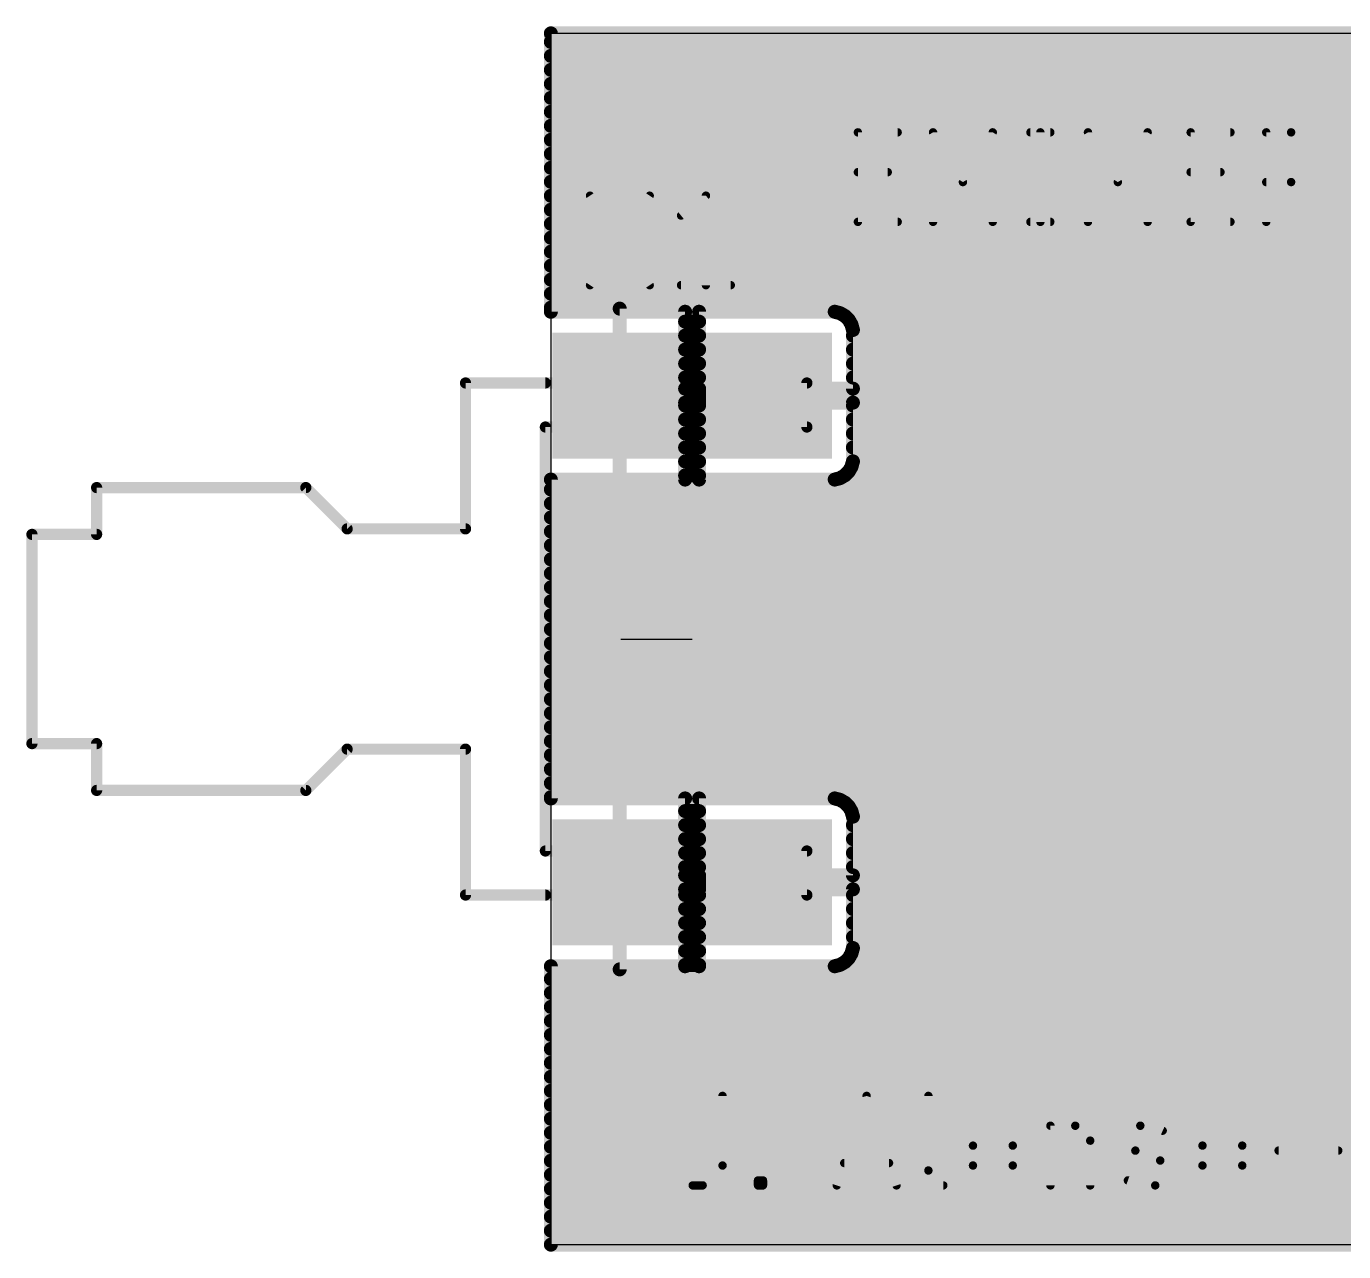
# Model space of a CAD drawing. Extents: x -9.5 to 75.5, y -0.1 to 22.1.
# Drawn here: x -9.53 to 14.4, y -0.13 to 22.13 of the extents above; entities that cross this region are included whole.
import ezdxf

# ---------------------------------------------------------------- set-up
doc = ezdxf.new("R2010")
doc.units = 0
for name, color, linetype in [('1', 12, 'CONTINUOUS'), ('16', 132, 'CONTINUOUS'), ('19', 53, 'CONTINUOUS'), ('20', 31, 'CONTINUOUS'), ('21', 253, 'CONTINUOUS'), ('23', 53, 'CONTINUOUS'), ('25', 253, 'CONTINUOUS'), ('51', 253, 'CONTINUOUS')]:
    doc.layers.add(name, color=color, linetype=linetype)

# ---------------------------------------------------------------- blocks, each defined once
blk = doc.blocks.new('RECT')
blk.add_solid([(-0.5, -0.5), (0.5, -0.5), (-0.5, 0.5), (0.5, 0.5)])

msp = doc.modelspace()

# ---------------------------------------------------------------- linework, layer by layer
at = {"layer": '1', "const_width": 1.5}
msp.add_lwpolyline([(1, 11), (65, 11)], dxfattribs=at)
at = {"layer": '1', "const_width": 0.75}
msp.add_lwpolyline([(1, 11.375, 1), (1, 10.625)], format="xyb", dxfattribs=at)
at = {"layer": '16', "const_width": 0.254}
for points in [[(0, 16.9436), (0, 22)], [(0, 22), (66, 22)], [(0, 21.844), (66, 21.844)], [(0, 21.59), (66, 21.59)], [(0, 21.336), (32.5093, 21.336)], [(0, 21.082), (32.1483, 21.082)], [(0, 20.828), (31.7874, 20.828)], [(0, 20.574), (31.4264, 20.574)], [(0, 20.32), (31.0655, 20.32)], [(0, 20.066), (30.7045, 20.066)], [(0, 19.812), (30.3436, 19.812)], [(0, 19.558), (29.9826, 19.558)], [(0, 19.304), (29.6217, 19.304)], [(0, 19.05), (29.5594, 19.05)], [(0, 18.796), (29.573, 18.796)], [(0, 18.542), (29.573, 18.542)], [(0, 18.288), (29.573, 18.288)], [(0, 18.034), (29.573, 18.034)], [(0, 17.78), (29.573, 17.78)], [(0, 17.526), (29.573, 17.526)], [(0, 17.272), (29.573, 17.272)], [(0, 17.018), (29.573, 17.018)], [(2.4384, 16.9436), (0, 16.9436)], [(2.4384, 15.5466), (2.4384, 16.9436)], [(5.1556, 16.9436), (2.6924, 16.9436)], [(2.6924, 16.9436), (2.6924, 15.5466)], [(5.2525, 16.9176), (5.1556, 16.9436)], [(5.3393, 16.8675), (5.2525, 16.9176)], [(5.4103, 16.7965), (5.3393, 16.8675)], [(2.4384, 16.764), (2.6924, 16.764)], [(5.4604, 16.7097), (5.4103, 16.7965)], [(5.4291, 16.764), (29.573, 16.764)], [(5.4864, 16.6128), (5.4604, 16.7097)], [(2.4384, 16.51), (2.6924, 16.51)], [(5.4864, 15.5466), (5.4864, 16.6128)], [(5.4864, 16.51), (29.573, 16.51)], [(2.4384, 16.256), (2.6924, 16.256)], [(5.4864, 16.256), (29.573, 16.256)], [(2.4384, 16.002), (2.6924, 16.002)], [(5.4864, 16.002), (29.573, 16.002)], [(2.4384, 15.748), (2.6924, 15.748)], [(5.4864, 15.748), (29.573, 15.748)], [(2.6924, 15.5466), (2.4384, 15.5466)], [(2.6924, 15.2926), (2.6924, 15.5466)], [(2.6924, 15.5466), (5.4864, 15.5466)], [(2.6924, 15.494), (29.5682, 15.494)], [(2.4384, 13.8956), (2.4384, 15.2926)], [(2.4384, 15.2926), (2.6924, 15.2926)], [(2.4384, 15.24), (2.6924, 15.24)], [(2.6924, 15.2926), (2.6924, 13.8956)], [(5.4864, 15.2926), (2.6924, 15.2926)], [(5.4864, 14.2264), (5.4864, 15.2926)], [(5.4864, 15.24), (29.6975, 15.24)], [(2.4384, 14.986), (2.6924, 14.986)], [(5.4864, 14.986), (28.6382, 14.986)], [(2.4384, 14.732), (2.6924, 14.732)], [(5.4864, 14.732), (28.2773, 14.732)], [(2.4384, 14.478), (2.6924, 14.478)], [(5.4864, 14.478), (27.9163, 14.478)], [(2.4384, 14.224), (2.6924, 14.224)], [(5.3393, 13.9717), (5.4103, 14.0427)], [(5.4103, 14.0427), (5.4604, 14.1295)], [(5.4604, 14.1295), (5.4864, 14.2264)], [(5.4857, 14.224), (27.5554, 14.224)], [(0, 8.1044), (0, 13.8956)], [(0, 13.8956), (2.4384, 13.8956)], [(2.4384, 13.97), (2.6924, 13.97)], [(2.6924, 13.8956), (5.1556, 13.8956)], [(5.1556, 13.8956), (5.2525, 13.9216)], [(5.2525, 13.9216), (5.3393, 13.9717)], [(5.3363, 13.97), (27.1944, 13.97)], [(0, 13.716), (26.8335, 13.716)], [(0, 13.462), (26.4725, 13.462)], [(0, 13.208), (26.1116, 13.208)], [(0, 12.954), (25.7916, 12.954)], [(0, 12.7), (25.7705, 12.7)], [(0, 12.446), (25.773, 12.446)], [(0, 12.192), (25.773, 12.192)], [(0, 11.938), (25.773, 11.938)], [(0, 11.684), (25.773, 11.684)], [(0, 11.43), (25.773, 11.43)], [(0, 11.176), (25.773, 11.176)], [(0, 10.922), (25.773, 10.922)], [(0, 10.668), (25.773, 10.668)], [(0, 10.414), (25.773, 10.414)], [(0, 10.16), (25.773, 10.16)], [(0, 9.906), (25.773, 9.906)], [(0, 9.652), (25.773, 9.652)], [(0, 9.398), (25.773, 9.398)], [(0, 9.144), (25.773, 9.144)], [(0, 8.89), (25.9475, 8.89)], [(0, 8.636), (26.3495, 8.636)], [(0, 8.382), (26.7245, 8.382)], [(0, 8.128), (27.0994, 8.128)], [(2.4384, 8.1044), (0, 8.1044)], [(2.4384, 6.7074), (2.4384, 8.1044)], [(5.1556, 8.1044), (2.6924, 8.1044)], [(2.6924, 8.1044), (2.6924, 6.7074)], [(5.2525, 8.0784), (5.1556, 8.1044)], [(5.3393, 8.0283), (5.2525, 8.0784)], [(5.4103, 7.9573), (5.3393, 8.0283)], [(2.4384, 7.874), (2.6924, 7.874)], [(5.4604, 7.8705), (5.4103, 7.9573)], [(5.4584, 7.874), (27.4744, 7.874)], [(5.4864, 7.7736), (5.4604, 7.8705)], [(5.4864, 6.7074), (5.4864, 7.7736)], [(2.4384, 7.62), (2.6924, 7.62)], [(5.4864, 7.62), (27.8493, 7.62)], [(2.4384, 7.366), (2.6924, 7.366)], [(5.4864, 7.366), (28.2243, 7.366)], [(2.4384, 7.112), (2.6924, 7.112)], [(5.4864, 7.112), (28.5992, 7.112)], [(2.4384, 6.858), (2.6924, 6.858)], [(5.4864, 6.858), (28.969, 6.858)], [(2.6924, 6.7074), (2.4384, 6.7074)], [(2.6924, 6.4534), (2.6924, 6.7074)], [(2.6924, 6.7074), (5.4864, 6.7074)], [(2.6924, 6.604), (29.6217, 6.604)], [(2.4384, 5.0564), (2.4384, 6.4534)], [(2.4384, 6.4534), (2.6924, 6.4534)], [(2.4384, 6.35), (2.6924, 6.35)], [(2.6924, 6.4534), (2.6924, 5.0564)], [(5.4864, 6.4534), (2.6924, 6.4534)], [(5.4864, 5.3872), (5.4864, 6.4534)], [(5.4864, 6.35), (29.5594, 6.35)], [(2.4384, 6.096), (2.6924, 6.096)], [(5.4864, 6.096), (29.573, 6.096)], [(2.4384, 5.842), (2.6924, 5.842)], [(5.4864, 5.842), (29.573, 5.842)], [(2.4384, 5.588), (2.6924, 5.588)], [(5.4604, 5.2903), (5.4864, 5.3872)], [(5.4864, 5.588), (29.573, 5.588)], [(2.4384, 5.334), (2.6924, 5.334)], [(5.3393, 5.1325), (5.4103, 5.2035)], [(5.4103, 5.2035), (5.4604, 5.2903)], [(5.4721, 5.334), (29.573, 5.334)], [(0, 0), (0, 5.0564)], [(0, 5.0564), (2.4384, 5.0564)], [(2.4384, 5.08), (2.6924, 5.08)], [(2.6924, 5.0564), (5.1556, 5.0564)], [(5.1556, 5.0564), (5.2525, 5.0824)], [(5.2436, 5.08), (29.573, 5.08)], [(5.2525, 5.0824), (5.3393, 5.1325)], [(0, 4.826), (29.573, 4.826)], [(0, 4.572), (29.573, 4.572)], [(0, 4.318), (29.573, 4.318)], [(0, 4.064), (29.573, 4.064)], [(0, 3.81), (29.573, 3.81)], [(0, 3.556), (29.573, 3.556)], [(0, 3.302), (29.573, 3.302)], [(0, 3.048), (29.573, 3.048)], [(0, 2.794), (29.5682, 2.794)], [(0, 2.54), (29.6975, 2.54)], [(0, 2.286), (30.0757, 2.286)], [(0, 2.032), (30.4507, 2.032)], [(0, 1.778), (30.8256, 1.778)], [(0, 1.524), (31.2006, 1.524)], [(0, 1.27), (31.5755, 1.27)], [(0, 1.016), (31.9505, 1.016)], [(0, 0.762), (32.3254, 0.762)], [(0, 0.508), (32.7004, 0.508)], [(0, 0.254), (66, 0.254)], [(66, 0), (0, 0)], [(0, 0), (66, 0)]]:
    msp.add_lwpolyline(points, dxfattribs=at)
at = {"layer": '16', "const_width": 0.127}
for points in [[(0.0635, 22, 1), (-0.0635, 22)], [(0, 22.0635, 1), (0, 21.9365)], [(0, 21.9075, 1), (0, 21.7805)], [(0, 21.6535, 1), (0, 21.5265)], [(0, 21.3995, 1), (0, 21.2725)], [(0, 21.1455, 1), (0, 21.0185)], [(0, 20.8915, 1), (0, 20.7645)], [(0, 20.6375, 1), (0, 20.5105)], [(0, 20.3835, 1), (0, 20.2565)], [(0, 20.1295, 1), (0, 20.0025)], [(0, 19.8755, 1), (0, 19.7485)], [(0, 19.6215, 1), (0, 19.4945)], [(0, 19.3675, 1), (0, 19.2405)], [(0, 19.1135, 1), (0, 18.9865)], [(0, 18.8595, 1), (0, 18.7325)], [(0, 18.6055, 1), (0, 18.4785)], [(0, 18.3515, 1), (0, 18.2245)], [(0, 18.0975, 1), (0, 17.9705)], [(0, 17.8435, 1), (0, 17.7165)], [(0, 17.5895, 1), (0, 17.4625)], [(0, 17.3355, 1), (0, 17.2085)], [(0, 17.0815, 1), (0, 16.9545)], [(0, 17.0071, 1), (0, 16.8801)], [(-0.0635, 16.9436, 1), (0.0635, 16.9436)], [(2.5019, 16.9436, 1), (2.3749, 16.9436)], [(2.4384, 16.8801, 1), (2.4384, 17.0071)], [(2.6924, 17.0071, 1), (2.6924, 16.8801)], [(2.7559, 16.9436, 1), (2.6289, 16.9436)], [(5.172, 17.0049, 1), (5.1391, 16.8823)], [(5.1556, 16.8801, 1), (5.1556, 17.0071)], [(5.2842, 16.9726, 1), (5.2207, 16.8626)], [(5.236, 16.8563, 1), (5.2689, 16.979)], [(5.3842, 16.9124, 1), (5.2944, 16.8226)], [(2.4384, 16.8275, 1), (2.4384, 16.7005)], [(2.6924, 16.7005, 1), (2.6924, 16.8275)], [(5.3076, 16.8125, 1), (5.3711, 16.9225)], [(5.4653, 16.8283, 1), (5.3553, 16.7648)], [(5.3654, 16.7516, 1), (5.4552, 16.8414)], [(5.4291, 16.8275, 1), (5.4291, 16.7005)], [(5.5218, 16.7261, 1), (5.3991, 16.6932)], [(5.4054, 16.6779, 1), (5.5154, 16.7414)], [(2.4384, 16.5735, 1), (2.4384, 16.4465)], [(2.6924, 16.4465, 1), (2.6924, 16.5735)], [(5.5499, 16.6128, 1), (5.4229, 16.6128)], [(5.4864, 16.5735, 1), (5.4864, 16.4465)], [(5.4251, 16.5963, 1), (5.5477, 16.6292)], [(2.4384, 16.3195, 1), (2.4384, 16.1925)], [(2.6924, 16.1925, 1), (2.6924, 16.3195)], [(5.4864, 16.3195, 1), (5.4864, 16.1925)], [(2.4384, 16.0655, 1), (2.4384, 15.9385)], [(2.6924, 15.9385, 1), (2.6924, 16.0655)], [(5.4864, 16.0655, 1), (5.4864, 15.9385)], [(2.4384, 15.8115, 1), (2.4384, 15.6845)], [(2.6924, 15.6845, 1), (2.6924, 15.8115)], [(5.4864, 15.8115, 1), (5.4864, 15.6845)], [(2.4384, 15.6101, 1), (2.4384, 15.4831)], [(2.3749, 15.5466, 1), (2.5019, 15.5466)], [(2.7559, 15.5466, 1), (2.6289, 15.5466)], [(2.6924, 15.6101, 1), (2.6924, 15.4831)], [(2.6924, 15.5575, 1), (2.6924, 15.4305)], [(2.6289, 15.5466, 1), (2.7559, 15.5466)], [(2.6924, 15.4831, 1), (2.6924, 15.6101)], [(5.4229, 15.5466, 1), (5.5499, 15.5466)], [(5.4864, 15.4831, 1), (5.4864, 15.6101)], [(2.5019, 15.2926, 1), (2.3749, 15.2926)], [(2.4384, 15.3561, 1), (2.4384, 15.2291)], [(2.4384, 15.3035, 1), (2.4384, 15.1765)], [(2.7559, 15.2926, 1), (2.6289, 15.2926)], [(2.6924, 15.3561, 1), (2.6924, 15.2291)], [(2.6289, 15.2926, 1), (2.7559, 15.2926)], [(2.6924, 15.2291, 1), (2.6924, 15.3561)], [(2.6924, 15.1765, 1), (2.6924, 15.3035)], [(5.5499, 15.2926, 1), (5.4229, 15.2926)], [(5.4864, 15.3035, 1), (5.4864, 15.1765)], [(5.4864, 15.2291, 1), (5.4864, 15.3561)], [(2.4384, 15.0495, 1), (2.4384, 14.9225)], [(2.6924, 14.9225, 1), (2.6924, 15.0495)], [(5.4864, 15.0495, 1), (5.4864, 14.9225)], [(2.4384, 14.7955, 1), (2.4384, 14.6685)], [(2.6924, 14.6685, 1), (2.6924, 14.7955)], [(5.4864, 14.7955, 1), (5.4864, 14.6685)], [(2.4384, 14.5415, 1), (2.4384, 14.4145)], [(2.6924, 14.4145, 1), (2.6924, 14.5415)], [(5.4864, 14.5415, 1), (5.4864, 14.4145)], [(2.4384, 14.2875, 1), (2.4384, 14.1605)], [(2.6924, 14.1605, 1), (2.6924, 14.2875)], [(5.3553, 14.0744, 1), (5.4653, 14.0109)], [(5.4552, 13.9978, 1), (5.3654, 14.0876)], [(5.3991, 14.146, 1), (5.5218, 14.1131)], [(5.5154, 14.0978, 1), (5.4054, 14.1613)], [(5.4857, 14.2875, 1), (5.4857, 14.1605)], [(5.4229, 14.2264, 1), (5.5499, 14.2264)], [(5.5477, 14.21, 1), (5.4251, 14.2429)], [(0.0635, 13.8956, 1), (-0.0635, 13.8956)], [(0, 13.9591, 1), (0, 13.8321)], [(2.4384, 14.0335, 1), (2.4384, 13.9065)], [(2.3749, 13.8956, 1), (2.5019, 13.8956)], [(2.4384, 13.8321, 1), (2.4384, 13.9591)], [(2.6924, 13.9591, 1), (2.6924, 13.8321)], [(2.6289, 13.8956, 1), (2.7559, 13.8956)], [(2.6924, 13.9065, 1), (2.6924, 14.0335)], [(5.1391, 13.9569, 1), (5.172, 13.8343)], [(5.1556, 13.8321, 1), (5.1556, 13.9591)], [(5.2207, 13.9766, 1), (5.2842, 13.8666)], [(5.2689, 13.8602, 1), (5.236, 13.9829)], [(5.3363, 14.0335, 1), (5.3363, 13.9065)], [(5.2944, 14.0166, 1), (5.3842, 13.9268)], [(5.3711, 13.9167, 1), (5.3076, 14.0267)], [(0, 13.7795, 1), (0, 13.6525)], [(0, 13.5255, 1), (0, 13.3985)], [(0, 13.2715, 1), (0, 13.1445)], [(0, 13.0175, 1), (0, 12.8905)], [(0, 12.7635, 1), (0, 12.6365)], [(0, 12.5095, 1), (0, 12.3825)], [(0, 12.2555, 1), (0, 12.1285)], [(0, 12.0015, 1), (0, 11.8745)], [(0, 11.7475, 1), (0, 11.6205)], [(0, 11.4935, 1), (0, 11.3665)], [(0, 11.2395, 1), (0, 11.1125)], [(0, 10.9855, 1), (0, 10.8585)], [(0, 10.7315, 1), (0, 10.6045)], [(0, 10.4775, 1), (0, 10.3505)], [(0, 10.2235, 1), (0, 10.0965)], [(0, 9.9695, 1), (0, 9.8425)], [(0, 9.7155, 1), (0, 9.5885)], [(0, 9.4615, 1), (0, 9.3345)], [(0, 9.2075, 1), (0, 9.0805)], [(0, 8.9535, 1), (0, 8.8265)], [(0, 8.6995, 1), (0, 8.5725)], [(0, 8.4455, 1), (0, 8.3185)], [(0, 8.1915, 1), (0, 8.0645)], [(0, 8.1679, 1), (0, 8.0409)], [(-0.0635, 8.1044, 1), (0.0635, 8.1044)], [(2.5019, 8.1044, 1), (2.3749, 8.1044)], [(2.4384, 8.0409, 1), (2.4384, 8.1679)], [(2.6924, 8.1679, 1), (2.6924, 8.0409)], [(2.7559, 8.1044, 1), (2.6289, 8.1044)], [(5.172, 8.1657, 1), (5.1391, 8.0431)], [(5.1556, 8.0409, 1), (5.1556, 8.1679)], [(5.2842, 8.1334, 1), (5.2207, 8.0234)], [(5.236, 8.0171, 1), (5.2689, 8.1398)], [(5.3842, 8.0732, 1), (5.2944, 7.9834)], [(5.3076, 7.9733, 1), (5.3711, 8.0833)], [(2.4384, 7.9375, 1), (2.4384, 7.8105)], [(2.6924, 7.8105, 1), (2.6924, 7.9375)], [(5.4653, 7.9891, 1), (5.3553, 7.9256)], [(5.3654, 7.9124, 1), (5.4552, 8.0022)], [(5.4584, 7.9375, 1), (5.4584, 7.8105)], [(5.5218, 7.8869, 1), (5.3991, 7.854)], [(5.4054, 7.8387, 1), (5.5154, 7.9022)], [(5.5499, 7.7736, 1), (5.4229, 7.7736)], [(2.4384, 7.6835, 1), (2.4384, 7.5565)], [(2.6924, 7.5565, 1), (2.6924, 7.6835)], [(5.4864, 7.6835, 1), (5.4864, 7.5565)], [(5.4251, 7.7571, 1), (5.5477, 7.79)], [(2.4384, 7.4295, 1), (2.4384, 7.3025)], [(2.6924, 7.3025, 1), (2.6924, 7.4295)], [(5.4864, 7.4295, 1), (5.4864, 7.3025)], [(2.4384, 7.1755, 1), (2.4384, 7.0485)], [(2.6924, 7.0485, 1), (2.6924, 7.1755)], [(5.4864, 7.1755, 1), (5.4864, 7.0485)], [(2.4384, 6.9215, 1), (2.4384, 6.7945)], [(2.6924, 6.7945, 1), (2.6924, 6.9215)], [(5.4864, 6.9215, 1), (5.4864, 6.7945)], [(2.4384, 6.7709, 1), (2.4384, 6.6439)], [(2.3749, 6.7074, 1), (2.5019, 6.7074)], [(2.7559, 6.7074, 1), (2.6289, 6.7074)], [(2.6924, 6.7709, 1), (2.6924, 6.6439)], [(2.6289, 6.7074, 1), (2.7559, 6.7074)], [(2.6924, 6.6675, 1), (2.6924, 6.5405)], [(2.6924, 6.6439, 1), (2.6924, 6.7709)], [(5.4229, 6.7074, 1), (5.5499, 6.7074)], [(5.4864, 6.6439, 1), (5.4864, 6.7709)], [(2.5019, 6.4534, 1), (2.3749, 6.4534)], [(2.4384, 6.5169, 1), (2.4384, 6.3899)], [(2.4384, 6.4135, 1), (2.4384, 6.2865)], [(2.7559, 6.4534, 1), (2.6289, 6.4534)], [(2.6924, 6.5169, 1), (2.6924, 6.3899)], [(2.6289, 6.4534, 1), (2.7559, 6.4534)], [(2.6924, 6.3899, 1), (2.6924, 6.5169)], [(2.6924, 6.2865, 1), (2.6924, 6.4135)], [(5.5499, 6.4534, 1), (5.4229, 6.4534)], [(5.4864, 6.4135, 1), (5.4864, 6.2865)], [(5.4864, 6.3899, 1), (5.4864, 6.5169)], [(2.4384, 6.1595, 1), (2.4384, 6.0325)], [(2.6924, 6.0325, 1), (2.6924, 6.1595)], [(5.4864, 6.1595, 1), (5.4864, 6.0325)], [(2.4384, 5.9055, 1), (2.4384, 5.7785)], [(2.6924, 5.7785, 1), (2.6924, 5.9055)], [(5.4864, 5.9055, 1), (5.4864, 5.7785)], [(2.4384, 5.6515, 1), (2.4384, 5.5245)], [(2.6924, 5.5245, 1), (2.6924, 5.6515)], [(5.4864, 5.6515, 1), (5.4864, 5.5245)], [(5.5477, 5.3708, 1), (5.4251, 5.4037)], [(2.4384, 5.3975, 1), (2.4384, 5.2705)], [(2.6924, 5.2705, 1), (2.6924, 5.3975)], [(5.3553, 5.2352, 1), (5.4653, 5.1717)], [(5.4552, 5.1586, 1), (5.3654, 5.2484)], [(5.3991, 5.3068, 1), (5.5218, 5.2739)], [(5.5154, 5.2586, 1), (5.4054, 5.3221)], [(5.4721, 5.3975, 1), (5.4721, 5.2705)], [(5.4229, 5.3872, 1), (5.5499, 5.3872)], [(0.0635, 5.0564, 1), (-0.0635, 5.0564)], [(0, 5.1199, 1), (0, 4.9929)], [(2.4384, 5.1435, 1), (2.4384, 5.0165)], [(2.3749, 5.0564, 1), (2.5019, 5.0564)], [(2.4384, 4.9929, 1), (2.4384, 5.1199)], [(2.6924, 5.1199, 1), (2.6924, 4.9929)], [(2.6289, 5.0564, 1), (2.7559, 5.0564)], [(2.6924, 5.0165, 1), (2.6924, 5.1435)], [(5.1391, 5.1177, 1), (5.172, 4.9951)], [(5.1556, 4.9929, 1), (5.1556, 5.1199)], [(5.2436, 5.1435, 1), (5.2436, 5.0165)], [(5.2207, 5.1374, 1), (5.2842, 5.0274)], [(5.2689, 5.021, 1), (5.236, 5.1437)], [(5.2944, 5.1774, 1), (5.3842, 5.0876)], [(5.3711, 5.0775, 1), (5.3076, 5.1875)], [(0, 4.8895, 1), (0, 4.7625)], [(0, 4.6355, 1), (0, 4.5085)], [(0, 4.3815, 1), (0, 4.2545)], [(0, 4.1275, 1), (0, 4.0005)], [(0, 3.8735, 1), (0, 3.7465)], [(0, 3.6195, 1), (0, 3.4925)], [(0, 3.3655, 1), (0, 3.2385)], [(0, 3.1115, 1), (0, 2.9845)], [(0, 2.8575, 1), (0, 2.7305)], [(0, 2.6035, 1), (0, 2.4765)], [(0, 2.3495, 1), (0, 2.2225)], [(0, 2.0955, 1), (0, 1.9685)], [(0, 1.8415, 1), (0, 1.7145)], [(0, 1.5875, 1), (0, 1.4605)], [(0, 1.3335, 1), (0, 1.2065)], [(0, 1.0795, 1), (0, 0.9525)], [(0, 0.8255, 1), (0, 0.6985)], [(0, 0.5715, 1), (0, 0.4445)], [(0, 0.3175, 1), (0, 0.1905)], [(0, 0.0635, 1), (0, -0.0635)], [(0, 0.0635, 1), (0, -0.0635)], [(-0.0635, 0, 1), (0.0635, 0)]]:
    msp.add_lwpolyline(points, format="xyb", dxfattribs=at)
at = {"layer": '19'}
for p, q in [((2.5654, 15.4196), (2.5654, 15.4196)), ((1.27, 11), (2.5654, 11)), ((2.5654, 6.5804), (2.5654, 6.5804))]:
    msp.add_line(p, q, dxfattribs=at)
at = {"layer": '20'}
for p, q in [((66, 22), (0, 22)), ((0, 22), (0, 0)), ((0, 16.588), (0, 5.412)), ((0, 0), (66, 0))]:
    msp.add_line(p, q, dxfattribs=at)
at = {"layer": '21'}
for points, const_width in [([(1.25, 5), (1.25, 17)], 0.254), ([(1.25, 17), (64.75, 17)], 0.254), ([(-1.55, 13), (-1.55, 15.65)], 0.2032), ([(-1.55, 15.65), (-0.1, 15.65)], 0.2032), ([(-0.1, 7.15), (-0.1, 14.85)], 0.2032), ([(-8.25, 12.9), (-8.25, 13.75)], 0.2032), ([(-8.25, 13.75), (-4.45, 13.75)], 0.2032), ([(-4.45, 13.75), (-3.7, 13)], 0.2032), ([(-9.425, 9.1), (-9.425, 12.9)], 0.2032), ([(-9.425, 12.9), (-8.25, 12.9)], 0.2032), ([(-3.7, 13), (-1.55, 13)], 0.2032), ([(-8.25, 9.1), (-9.425, 9.1)], 0.2032), ([(-8.25, 8.25), (-8.25, 9.1)], 0.2032), ([(-3.7, 9), (-4.45, 8.25)], 0.2032), ([(-1.55, 9), (-3.7, 9)], 0.2032), ([(-1.55, 6.35), (-1.55, 9)], 0.2032), ([(-4.45, 8.25), (-8.25, 8.25)], 0.2032), ([(-0.1, 6.35), (-1.55, 6.35)], 0.2032), ([(1.25, 5), (64.75, 5)], 0.254)]:
    msp.add_lwpolyline(points, dxfattribs=dict(at, const_width=const_width))
for points, const_width in [([(1.3135, 17, 1), (1.1865, 17)], 0.127), ([(1.25, 17.0635, 1), (1.25, 16.9365)], 0.127), ([(-1.4992, 15.65, 1), (-1.6008, 15.65)], 0.1016), ([(-1.55, 15.7008, 1), (-1.55, 15.5992)], 0.1016), ([(-0.1, 15.5992, 1), (-0.1, 15.7008)], 0.1016), ([(-0.0492, 14.85, 1), (-0.1508, 14.85)], 0.1016), ([(-8.1992, 13.75, 1), (-8.3008, 13.75)], 0.1016), ([(-8.25, 13.8008, 1), (-8.25, 13.6992)], 0.1016), ([(-4.4141, 13.7859, 1), (-4.4859, 13.7141)], 0.1016), ([(-4.45, 13.6992, 1), (-4.45, 13.8008)], 0.1016), ([(-9.3742, 12.9, 1), (-9.4758, 12.9)], 0.1016), ([(-9.425, 12.9508, 1), (-9.425, 12.8492)], 0.1016), ([(-8.3008, 12.9, 1), (-8.1992, 12.9)], 0.1016), ([(-8.25, 12.8492, 1), (-8.25, 12.9508)], 0.1016), ([(-3.7, 13.0508, 1), (-3.7, 12.9492)], 0.1016), ([(-3.7359, 12.9641, 1), (-3.6641, 13.0359)], 0.1016), ([(-1.6008, 13, 1), (-1.4992, 13)], 0.1016), ([(-1.55, 12.9492, 1), (-1.55, 13.0508)], 0.1016), ([(-9.425, 9.1508, 1), (-9.425, 9.0492)], 0.1016), ([(-9.4758, 9.1, 1), (-9.3742, 9.1)], 0.1016), ([(-8.1992, 9.1, 1), (-8.3008, 9.1)], 0.1016), ([(-8.25, 9.0492, 1), (-8.25, 9.1508)], 0.1016), ([(-3.7, 9.0508, 1), (-3.7, 8.9492)], 0.1016), ([(-3.6641, 8.9641, 1), (-3.7359, 9.0359)], 0.1016), ([(-1.4992, 9, 1), (-1.6008, 9)], 0.1016), ([(-1.55, 8.9492, 1), (-1.55, 9.0508)], 0.1016), ([(-8.25, 8.3008, 1), (-8.25, 8.1992)], 0.1016), ([(-8.3008, 8.25, 1), (-8.1992, 8.25)], 0.1016), ([(-4.4859, 8.2859, 1), (-4.4141, 8.2141)], 0.1016), ([(-4.45, 8.1992, 1), (-4.45, 8.3008)], 0.1016), ([(-0.1508, 7.15, 1), (-0.0492, 7.15)], 0.1016), ([(-1.55, 6.4008, 1), (-1.55, 6.2992)], 0.1016), ([(-1.6008, 6.35, 1), (-1.4992, 6.35)], 0.1016), ([(-0.1, 6.2992, 1), (-0.1, 6.4008)], 0.1016), ([(1.25, 5.0635, 1), (1.25, 4.9365)], 0.127), ([(1.1865, 5, 1), (1.3135, 5)], 0.127)]:
    msp.add_lwpolyline(points, format="xyb", dxfattribs=dict(at, const_width=const_width))
at = {"layer": '23'}
msp.add_point((0, 11), dxfattribs=at)
at = {"layer": '25', "const_width": 0.1524}
for points in [[(5.5762, 18.5762), (5.5762, 20.2018)], [(5.5762, 20.2018), (6.2987, 20.2018)], [(6.9418, 18.5762), (6.9418, 20.2018)], [(6.9418, 20.2018), (7.4837, 19.2987)], [(7.4837, 19.2987), (8.0256, 20.2018)], [(8.0256, 20.2018), (8.0256, 18.5762)], [(8.7099, 20.2018), (9.0711, 20.2018)], [(8.8905, 20.2018), (8.8905, 18.5762)], [(9.7554, 18.5762), (9.7554, 20.2018)], [(9.7554, 20.2018), (10.2973, 19.2987)], [(10.2973, 19.2987), (10.8392, 20.2018)], [(10.8392, 20.2018), (10.8392, 18.5762)], [(11.6203, 18.5762), (11.6203, 20.2018)], [(11.6203, 20.2018), (12.3428, 20.2018)], [(12.9931, 18.5762), (12.9931, 20.2018)], [(12.9931, 20.2018), (13.4447, 20.2018)], [(5.5762, 19.4793), (6.1181, 19.4793)], [(11.6203, 19.4793), (12.1621, 19.4793)], [(13.4447, 19.2987), (12.9931, 19.2987)], [(0.7112, 17.4262), (1.7949, 19.0518)], [(0.7112, 19.0518), (1.7949, 17.4262)], [(2.3646, 18.6906), (2.8162, 19.0518)], [(2.8162, 19.0518), (2.8162, 17.4262)], [(6.2987, 18.5762), (5.5762, 18.5762)], [(8.7099, 18.5762), (9.0711, 18.5762)], [(12.3428, 18.5762), (11.6203, 18.5762)], [(2.3646, 17.4262), (3.2677, 17.4262)], [(3.1181, 2.7018), (3.1181, 1.4374)], [(5.1934, 1.0762), (5.7352, 2.7018)], [(5.7352, 2.7018), (6.2771, 1.0762)], [(6.8566, 2.7018), (6.8566, 1.3471)], [(9.0734, 1.0762), (9.0734, 2.1599)], [(9.0734, 2.1599), (9.5249, 2.1599)], [(9.7959, 1.889), (9.7959, 1.0762)], [(7.6666, 1.4374), (7.6666, 1.7987)], [(8.3891, 1.7987), (8.3891, 1.4374)], [(11.0672, 1.5278), (10.6157, 1.7084)], [(11.8349, 1.4374), (11.8349, 1.7987)], [(12.5574, 1.7987), (12.5574, 1.4374)], [(13.2174, 1.7084), (14.3011, 1.7084)], [(6.1416, 1.4826), (5.3288, 1.4826)], [(3.7622, 1.0762), (3.7622, 1.1665)], [(3.7622, 1.1665), (3.8525, 1.1665)], [(3.8525, 1.1665), (3.8525, 1.0762)], [(2.7568, 1.0762), (2.5762, 1.0762)], [(3.8525, 1.0762), (3.7622, 1.0762)]]:
    msp.add_lwpolyline(points, dxfattribs=at)
at = {"layer": '25'}
for points, const_width in [([(5.6143, 20.2018, 1), (5.5381, 20.2018)], 0.0762), ([(5.5762, 20.2399, 1), (5.5762, 20.1637)], 0.0762), ([(6.2987, 20.1637, 1), (6.2987, 20.2399)], 0.0762), ([(6.9799, 20.2018, 1), (6.9037, 20.2018)], 0.0762), ([(6.9745, 20.2214, 1), (6.9092, 20.1822)], 0.0762), ([(8.0637, 20.2018, 1), (7.9875, 20.2018)], 0.0762), ([(8.0582, 20.1822, 1), (7.9929, 20.2214)], 0.0762), ([(8.7099, 20.2399, 1), (8.7099, 20.1637)], 0.0762), ([(8.9286, 20.2018, 1), (8.8524, 20.2018)], 0.0762), ([(9.0711, 20.1637, 1), (9.0711, 20.2399)], 0.0762), ([(9.7935, 20.2018, 1), (9.7173, 20.2018)], 0.0762), ([(9.7881, 20.2214, 1), (9.7228, 20.1822)], 0.0762), ([(10.8773, 20.2018, 1), (10.8011, 20.2018)], 0.0762), ([(10.8718, 20.1822, 1), (10.8065, 20.2214)], 0.0762), ([(11.6584, 20.2018, 1), (11.5822, 20.2018)], 0.0762), ([(11.6203, 20.2399, 1), (11.6203, 20.1637)], 0.0762), ([(12.3428, 20.1637, 1), (12.3428, 20.2399)], 0.0762), ([(13.0312, 20.2018, 1), (12.955, 20.2018)], 0.0762), ([(12.9931, 20.2399, 1), (12.9931, 20.1637)], 0.0762), ([(13.4447, 19.2987, 1), (13.4447, 20.2018)], 0.1524), ([(13.4447, 20.2399, 1), (13.4447, 20.1637)], 0.0762), ([(13.4447, 20.1637, 1), (13.4447, 20.2399)], 0.0762), ([(5.5762, 19.5174, 1), (5.5762, 19.4412)], 0.0762), ([(6.1181, 19.4412, 1), (6.1181, 19.5174)], 0.0762), ([(11.6203, 19.5174, 1), (11.6203, 19.4412)], 0.0762), ([(12.1621, 19.4412, 1), (12.1621, 19.5174)], 0.0762), ([(7.451, 19.3183, 1), (7.5164, 19.2791)], 0.0762), ([(7.451, 19.2791, 1), (7.5164, 19.3183)], 0.0762), ([(10.2646, 19.3183, 1), (10.33, 19.2791)], 0.0762), ([(10.2646, 19.2791, 1), (10.33, 19.3183)], 0.0762), ([(12.9931, 19.3368, 1), (12.9931, 19.2606)], 0.0762), ([(13.4447, 19.3368, 1), (13.4447, 19.2606)], 0.0762), ([(13.4447, 19.2606, 1), (13.4447, 19.3368)], 0.0762), ([(0.7429, 19.0729, 1), (0.6795, 19.0307)], 0.0762), ([(1.8266, 19.0307, 1), (1.7632, 19.0729)], 0.0762), ([(2.8543, 19.0518, 1), (2.7781, 19.0518)], 0.0762), ([(2.84, 19.022, 1), (2.7924, 19.0816)], 0.0762), ([(2.3408, 18.7203, 1), (2.3884, 18.6608)], 0.0762), ([(5.5762, 18.6143, 1), (5.5762, 18.5381)], 0.0762), ([(5.5381, 18.5762, 1), (5.6143, 18.5762)], 0.0762), ([(6.2987, 18.5381, 1), (6.2987, 18.6143)], 0.0762), ([(6.9037, 18.5762, 1), (6.9799, 18.5762)], 0.0762), ([(7.9875, 18.5762, 1), (8.0637, 18.5762)], 0.0762), ([(8.7099, 18.6143, 1), (8.7099, 18.5381)], 0.0762), ([(8.8524, 18.5762, 1), (8.9286, 18.5762)], 0.0762), ([(9.0711, 18.5381, 1), (9.0711, 18.6143)], 0.0762), ([(9.7173, 18.5762, 1), (9.7935, 18.5762)], 0.0762), ([(10.8011, 18.5762, 1), (10.8773, 18.5762)], 0.0762), ([(11.6203, 18.6143, 1), (11.6203, 18.5381)], 0.0762), ([(11.5822, 18.5762, 1), (11.6584, 18.5762)], 0.0762), ([(12.3428, 18.5381, 1), (12.3428, 18.6143)], 0.0762), ([(12.955, 18.5762, 1), (13.0312, 18.5762)], 0.0762), ([(0.6795, 17.4473, 1), (0.7429, 17.4051)], 0.0762), ([(1.7632, 17.4051, 1), (1.8266, 17.4473)], 0.0762), ([(2.3646, 17.4643, 1), (2.3646, 17.3881)], 0.0762), ([(3.2677, 17.3881, 1), (3.2677, 17.4643)], 0.0762), ([(2.7781, 17.4262, 1), (2.8543, 17.4262)], 0.0762), ([(3.1562, 2.7018, 1), (3.08, 2.7018)], 0.0762), ([(5.7714, 2.7138, 1), (5.6991, 2.6898)], 0.0762), ([(5.7714, 2.6898, 1), (5.6991, 2.7138)], 0.0762), ([(6.8947, 2.7018, 1), (6.8185, 2.7018)], 0.0762), ([(8.3891, 1.7987, 1), (7.6666, 1.7987)], 0.1524), ([(9.1115, 2.1599, 1), (9.0353, 2.1599)], 0.0762), ([(9.0734, 2.198, 1), (9.0734, 2.1218)], 0.0762), ([(9.7959, 1.889, 0.4142), (9.5249, 2.1599)], 0.1524), ([(9.5249, 2.198, 1), (9.5249, 2.1218)], 0.0762), ([(9.5249, 2.1218, 1), (9.5249, 2.198)], 0.0762), ([(10.706, 2.1599, 0.8318), (10.6157, 1.7084)], 0.1524), ([(10.7065, 2.198, 1), (10.7054, 2.1218)], 0.0762), ([(11.1124, 2.0696, 0.1025), (10.706, 2.1599)], 0.1524), ([(10.7054, 2.1218, 1), (10.7065, 2.198)], 0.0762), ([(12.5574, 1.7987, 1), (11.8349, 1.7987)], 0.1524), ([(9.834, 1.889, 1), (9.7578, 1.889)], 0.0762), ([(9.7578, 1.889, 1), (9.834, 1.889)], 0.0762), ([(11.0967, 2.0349, 1), (11.128, 2.1044)], 0.0762), ([(7.7047, 1.7987, 1), (7.6285, 1.7987)], 0.0762), ([(7.6285, 1.7987, 1), (7.7047, 1.7987)], 0.0762), ([(8.4272, 1.7987, 1), (8.351, 1.7987)], 0.0762), ([(8.351, 1.7987, 1), (8.4272, 1.7987)], 0.0762), ([(10.6298, 1.7437, 1), (10.6015, 1.673)], 0.0762), ([(10.6015, 1.673, 1), (10.6298, 1.7438)], 0.0762), ([(11.873, 1.7987, 1), (11.7968, 1.7987)], 0.0762), ([(11.7968, 1.7987, 1), (11.873, 1.7987)], 0.0762), ([(12.5955, 1.7987, 1), (12.5193, 1.7987)], 0.0762), ([(12.5193, 1.7987, 1), (12.5955, 1.7987)], 0.0762), ([(13.2174, 1.7465, 1), (13.2174, 1.6703)], 0.0762), ([(14.3011, 1.6703, 1), (14.3011, 1.7465)], 0.0762), ([(2.7568, 1.0762, 0.4142), (3.1181, 1.4374)], 0.1524), ([(3.1562, 1.4374, 1), (3.08, 1.4374)], 0.0762), ([(3.08, 1.4374, 1), (3.1562, 1.4374)], 0.0762), ([(5.3288, 1.5207, 1), (5.3288, 1.4445)], 0.0762), ([(6.1416, 1.4445, 1), (6.1416, 1.5207)], 0.0762), ([(7.6666, 1.4374, 1), (8.3891, 1.4374)], 0.1524), ([(7.7047, 1.4374, 1), (7.6285, 1.4374)], 0.0762), ([(7.6285, 1.4374, 1), (7.7047, 1.4374)], 0.0762), ([(8.4272, 1.4374, 1), (8.351, 1.4374)], 0.0762), ([(8.351, 1.4374, 1), (8.4272, 1.4374)], 0.0762), ([(10.9769, 1.0762, 0.8318), (11.0672, 1.5278)], 0.1524), ([(11.0814, 1.5631, 1), (11.0531, 1.4924)], 0.0762), ([(11.0531, 1.4924, 1), (11.0814, 1.5631)], 0.0762), ([(11.8349, 1.4374, 1), (12.5574, 1.4374)], 0.1524), ([(11.873, 1.4374, 1), (11.7968, 1.4374)], 0.0762), ([(11.7968, 1.4374, 1), (11.873, 1.4374)], 0.0762), ([(12.5955, 1.4374, 1), (12.5193, 1.4374)], 0.0762), ([(12.5193, 1.4374, 1), (12.5955, 1.4374)], 0.0762), ([(3.8003, 1.1665, 1), (3.7241, 1.1665)], 0.0762), ([(3.7622, 1.2046, 1), (3.7622, 1.1284)], 0.0762), ([(3.8906, 1.1665, 1), (3.8144, 1.1665)], 0.0762), ([(3.8525, 1.1284, 1), (3.8525, 1.2046)], 0.0762), ([(6.8566, 1.3471, 0.4142), (7.1275, 1.0762)], 0.1524), ([(6.8947, 1.3471, 1), (6.8185, 1.3471)], 0.0762), ([(6.8185, 1.3471, 1), (6.8947, 1.3471)], 0.0762), ([(10.4931, 1.2024, 1), (10.4673, 1.1307)], 0.0762), ([(10.4802, 1.1665, 0.083), (10.9769, 1.0762)], 0.1524), ([(2.5762, 1.1143, 1), (2.5762, 1.0381)], 0.0762), ([(2.7568, 1.1143, 1), (2.7568, 1.0381)], 0.0762), ([(2.7568, 1.0381, 1), (2.7568, 1.1143)], 0.0762), ([(3.7622, 1.1143, 1), (3.7622, 1.0381)], 0.0762), ([(3.7241, 1.0762, 1), (3.8003, 1.0762)], 0.0762), ([(3.8144, 1.0762, 1), (3.8906, 1.0762)], 0.0762), ([(3.8525, 1.0381, 1), (3.8525, 1.1143)], 0.0762), ([(5.1572, 1.0882, 1), (5.2295, 1.0642)], 0.0762), ([(6.241, 1.0642, 1), (6.3132, 1.0882)], 0.0762), ([(7.1275, 1.0381, 1), (7.1275, 1.1143)], 0.0762), ([(9.0353, 1.0762, 1), (9.1115, 1.0762)], 0.0762), ([(9.7578, 1.0762, 1), (9.834, 1.0762)], 0.0762), ([(10.9774, 1.1143, 1), (10.9764, 1.0381)], 0.0762), ([(10.9764, 1.0381, 1), (10.9774, 1.1143)], 0.0762)]:
    msp.add_lwpolyline(points, format="xyb", dxfattribs=dict(at, const_width=const_width))
at = {"layer": '51', "const_width": 0.2032}
for points in [[(-1.55, 15.65), (4.65, 15.65)], [(4.65, 14.85), (4.65, 15.65)], [(-0.1, 14.85), (4.65, 14.85)], [(4.65, 7.15), (-0.1, 7.15)], [(4.65, 6.35), (4.65, 7.15)], [(4.65, 6.35), (-1.55, 6.35)]]:
    msp.add_lwpolyline(points, dxfattribs=at)
at = {"layer": '51', "const_width": 0.1016}
for points in [[(-1.55, 15.7008, 1), (-1.55, 15.5992)], [(4.7008, 15.65, 1), (4.5992, 15.65)], [(4.65, 15.5992, 1), (4.65, 15.7008)], [(-0.1, 14.9008, 1), (-0.1, 14.7992)], [(4.5992, 14.85, 1), (4.7008, 14.85)], [(4.65, 14.7992, 1), (4.65, 14.9008)], [(-0.1, 7.2008, 1), (-0.1, 7.0992)], [(4.7008, 7.15, 1), (4.5992, 7.15)], [(4.65, 7.0992, 1), (4.65, 7.2008)], [(-1.55, 6.4008, 1), (-1.55, 6.2992)], [(4.5992, 6.35, 1), (4.7008, 6.35)], [(4.65, 6.2992, 1), (4.65, 6.4008)]]:
    msp.add_lwpolyline(points, format="xyb", dxfattribs=at)

# ---------------------------------------------------------------- block references
at = {"layer": '1'}
for p, xscale, yscale in [((2.5654, 15.4196), 5.08, 2.286), ((2.5654, 11), 5.08, 2.286), ((0.625, 11.5), 1.25, 0.5), ((1.27, 11), 2.54, 1.27), ((0.625, 10.375), 1.25, 0.25), ((2.5654, 6.5804), 5.08, 2.286)]:
    msp.add_blockref('RECT', p, dxfattribs=dict(at, xscale=xscale, yscale=yscale))
at = {"layer": '16', "xscale": 5.08, "yscale": 2.286}
for p in [(2.5654, 15.4196), (2.5654, 6.5804)]:
    msp.add_blockref('RECT', p, dxfattribs=at)
at = {"layer": '51', "xscale": 4.075}
msp.add_blockref('RECT', (2.0125, 11), dxfattribs=at)

doc.saveas('drawing.dxf')
